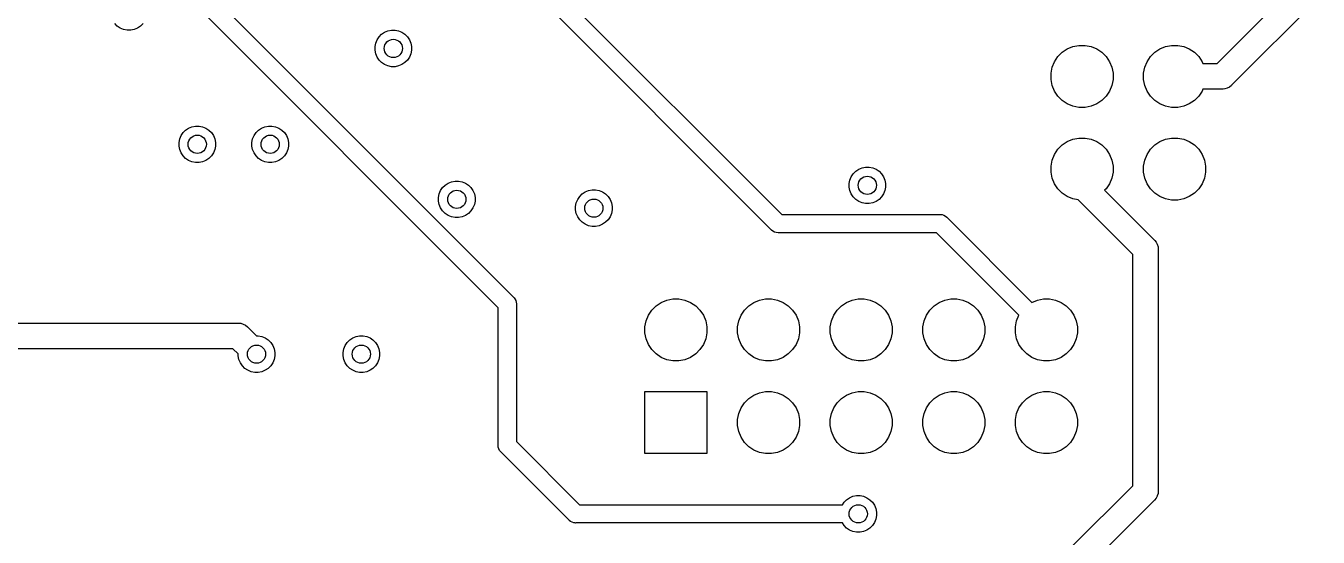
# Model space of a CAD drawing. Extents: x -1.3 to 94.4, y -81.8 to 12.8.
# Drawn here: x 58.55 to 93.99, y -50.26 to -36.26 of the extents above; entities that cross this region are included whole.
import ezdxf

# ---------------------------------------------------------------- set-up
doc = ezdxf.new("R2010")
doc.units = 0
doc.layers.add('BLACK', color=7, linetype='CONTINUOUS')

msp = doc.modelspace()

# ---------------------------------------------------------------- linework, layer by layer
at = {"layer": 'BLACK', "linetype": 'CONTINUOUS'}
for p, q in [((66.875, -29.0214), (79.2786, -41.425)), ((78.9895, -41.8431), (66.4569, -29.3105)), ((62.6956, -34.4671), (71.9181, -43.6895)), ((71.5, -43.9786), (62.2775, -34.7561)), ((91.215, -37.29), (93.4, -35.105)), ((93.9853, -35.5096), (91.6197, -37.8753)), ((61.0563, -36.2634), (60.9866, -36.1937)), ((61.1382, -36.3181), (61.0563, -36.2634)), ((61.2292, -36.3558), (61.1382, -36.3181)), ((61.3258, -36.375), (61.2292, -36.3558)), ((61.4242, -36.375), (61.3258, -36.375)), ((61.5208, -36.3558), (61.4242, -36.375)), ((61.6118, -36.3181), (61.5208, -36.3558)), ((61.6937, -36.2634), (61.6118, -36.3181)), ((61.7634, -36.1937), (61.6937, -36.2634)), ((68.2366, -36.5563), (68.3063, -36.4866)), ((68.3063, -36.4866), (68.3882, -36.4319)), ((68.3882, -36.4319), (68.4792, -36.3942)), ((68.4792, -36.3942), (68.5758, -36.375)), ((68.5758, -36.375), (68.6742, -36.375)), ((68.6742, -36.375), (68.7708, -36.3942)), ((68.7708, -36.3942), (68.8618, -36.4319)), ((68.8618, -36.4319), (68.9437, -36.4866)), ((68.9437, -36.4866), (69.0134, -36.5563)), ((68.125, -36.8258), (68.1442, -36.7292)), ((68.125, -36.9242), (68.125, -36.8258)), ((68.1442, -36.7292), (68.1819, -36.6382)), ((68.1819, -36.6382), (68.2366, -36.5563)), ((69.0134, -36.5563), (69.0681, -36.6382)), ((69.0681, -36.6382), (69.1058, -36.7292)), ((69.1058, -36.7292), (69.125, -36.8258)), ((69.125, -36.8258), (69.125, -36.9242)), ((87.1074, -36.8867), (87.2621, -36.8227)), ((87.2621, -36.8227), (87.4263, -36.79)), ((87.4263, -36.79), (87.5937, -36.79)), ((87.5937, -36.79), (87.7579, -36.8227)), ((87.7579, -36.8227), (87.9126, -36.8867)), ((89.6474, -36.8867), (89.8021, -36.8227)), ((89.8021, -36.8227), (89.9663, -36.79)), ((89.9663, -36.79), (90.1337, -36.79)), ((90.1337, -36.79), (90.2979, -36.8227)), ((90.2979, -36.8227), (90.4526, -36.8867)), ((68.1442, -37.0208), (68.125, -36.9242)), ((68.1819, -37.1118), (68.1442, -37.0208)), ((68.2366, -37.1937), (68.1819, -37.1118)), ((68.3063, -37.2634), (68.2366, -37.1937)), ((69.0134, -37.1937), (68.9437, -37.2634)), ((69.0681, -37.1118), (69.0134, -37.1937)), ((69.1058, -37.0208), (69.0681, -37.1118)), ((69.125, -36.9242), (69.1058, -37.0208)), ((86.7567, -37.2374), (86.8498, -37.0982)), ((86.8498, -37.0982), (86.9682, -36.9798)), ((86.9682, -36.9798), (87.1074, -36.8867)), ((87.9126, -36.8867), (88.0518, -36.9798)), ((88.0518, -36.9798), (88.1702, -37.0982)), ((88.1702, -37.0982), (88.2633, -37.2374)), ((89.2967, -37.2374), (89.3898, -37.0982)), ((89.3898, -37.0982), (89.5082, -36.9798)), ((89.5082, -36.9798), (89.6474, -36.8867)), ((90.4526, -36.8867), (90.5918, -36.9798)), ((90.5918, -36.9798), (90.7102, -37.0982)), ((90.7102, -37.0982), (90.8033, -37.2374)), ((68.3882, -37.3181), (68.3063, -37.2634)), ((68.4792, -37.3558), (68.3882, -37.3181)), ((68.5758, -37.375), (68.4792, -37.3558)), ((68.6742, -37.375), (68.5758, -37.375)), ((68.7708, -37.3558), (68.6742, -37.375)), ((68.8618, -37.3181), (68.7708, -37.3558)), ((68.9437, -37.2634), (68.8618, -37.3181)), ((86.66, -37.5563), (86.6927, -37.3921)), ((86.66, -37.7237), (86.66, -37.5563)), ((86.6927, -37.3921), (86.7567, -37.2374)), ((88.2633, -37.2374), (88.3273, -37.3921)), ((88.3273, -37.3921), (88.36, -37.5563)), ((88.36, -37.5563), (88.36, -37.7237)), ((89.2, -37.5563), (89.2327, -37.3921)), ((89.2, -37.7237), (89.2, -37.5563)), ((89.2327, -37.3921), (89.2967, -37.2374)), ((90.8033, -37.2374), (90.8251, -37.29)), ((90.8251, -37.29), (91.215, -37.29)), ((86.6927, -37.8879), (86.66, -37.7237)), ((86.7567, -38.0426), (86.6927, -37.8879)), ((88.3273, -37.8879), (88.2633, -38.0426)), ((88.36, -37.7237), (88.3273, -37.8879)), ((89.2327, -37.8879), (89.2, -37.7237)), ((89.2967, -38.0426), (89.2327, -37.8879)), ((91.6087, -37.8887), (91.5554, -37.9324)), ((91.6197, -37.8753), (91.6087, -37.8887)), ((86.8498, -38.1818), (86.7567, -38.0426)), ((86.9682, -38.3002), (86.8498, -38.1818)), ((88.1702, -38.1818), (88.0518, -38.3002)), ((88.2633, -38.0426), (88.1702, -38.1818)), ((89.3898, -38.1818), (89.2967, -38.0426)), ((89.5082, -38.3002), (89.3898, -38.1818)), ((90.7102, -38.1818), (90.5918, -38.3002)), ((90.8033, -38.0426), (90.7102, -38.1818)), ((90.8251, -37.99), (90.8033, -38.0426)), ((91.3428, -37.99), (90.8251, -37.99)), ((91.36, -37.9917), (91.3428, -37.99)), ((91.3772, -37.99), (91.36, -37.9917)), ((91.4286, -37.9849), (91.3772, -37.99)), ((91.3772, -37.99), (91.3772, -37.99)), ((91.4946, -37.9649), (91.4286, -37.9849)), ((91.5554, -37.9324), (91.4946, -37.9649)), ((87.1074, -38.3933), (86.9682, -38.3002)), ((87.2621, -38.4573), (87.1074, -38.3933)), ((87.4263, -38.49), (87.2621, -38.4573)), ((87.5937, -38.49), (87.4263, -38.49)), ((87.7579, -38.4573), (87.5937, -38.49)), ((87.9126, -38.3933), (87.7579, -38.4573)), ((88.0518, -38.3002), (87.9126, -38.3933)), ((89.6474, -38.3933), (89.5082, -38.3002)), ((89.8021, -38.4573), (89.6474, -38.3933)), ((89.9663, -38.49), (89.8021, -38.4573)), ((90.1337, -38.49), (89.9663, -38.49)), ((90.2979, -38.4573), (90.1337, -38.49)), ((90.4526, -38.3933), (90.2979, -38.4573)), ((90.5918, -38.3002), (90.4526, -38.3933)), ((62.7692, -39.3542), (62.8069, -39.2632)), ((62.8069, -39.2632), (62.8616, -39.1813)), ((62.8616, -39.1813), (62.9313, -39.1116)), ((62.9313, -39.1116), (63.0132, -39.0569)), ((63.0132, -39.0569), (63.1042, -39.0192)), ((63.1042, -39.0192), (63.2008, -39)), ((63.2008, -39), (63.2992, -39)), ((63.2992, -39), (63.3958, -39.0192)), ((63.3958, -39.0192), (63.4868, -39.0569)), ((63.4868, -39.0569), (63.5687, -39.1116)), ((63.5687, -39.1116), (63.6384, -39.1813)), ((63.6384, -39.1813), (63.6931, -39.2632)), ((63.6931, -39.2632), (63.7308, -39.3542)), ((64.7692, -39.3542), (64.8069, -39.2632)), ((64.8069, -39.2632), (64.8616, -39.1813)), ((64.8616, -39.1813), (64.9313, -39.1116)), ((64.9313, -39.1116), (65.0132, -39.0569)), ((65.0132, -39.0569), (65.1042, -39.0192)), ((65.1042, -39.0192), (65.2008, -39)), ((65.2008, -39), (65.2992, -39)), ((65.2992, -39), (65.3958, -39.0192)), ((65.3958, -39.0192), (65.4868, -39.0569)), ((65.4868, -39.0569), (65.5687, -39.1116)), ((65.5687, -39.1116), (65.6384, -39.1813)), ((65.6384, -39.1813), (65.6931, -39.2632)), ((65.6931, -39.2632), (65.7308, -39.3542)), ((87.2621, -39.3627), (87.4263, -39.33)), ((87.4263, -39.33), (87.5937, -39.33)), ((87.5937, -39.33), (87.7579, -39.3627)), ((89.8021, -39.3627), (89.9663, -39.33)), ((89.9663, -39.33), (90.1337, -39.33)), ((90.1337, -39.33), (90.2979, -39.3627)), ((62.75, -39.4508), (62.7692, -39.3542)), ((62.75, -39.5492), (62.75, -39.4508)), ((62.7692, -39.6458), (62.75, -39.5492)), ((62.8069, -39.7368), (62.7692, -39.6458)), ((63.7308, -39.6458), (63.6931, -39.7368)), ((63.7308, -39.3542), (63.75, -39.4508)), ((63.75, -39.5492), (63.7308, -39.6458)), ((63.75, -39.4508), (63.75, -39.5492)), ((64.75, -39.4508), (64.7692, -39.3542)), ((64.75, -39.5492), (64.75, -39.4508)), ((64.7692, -39.6458), (64.75, -39.5492)), ((64.8069, -39.7368), (64.7692, -39.6458)), ((65.7308, -39.6458), (65.6931, -39.7368)), ((65.7308, -39.3542), (65.75, -39.4508)), ((65.75, -39.5492), (65.7308, -39.6458)), ((65.75, -39.4508), (65.75, -39.5492)), ((86.7567, -39.7774), (86.8498, -39.6382)), ((86.8498, -39.6382), (86.9682, -39.5198)), ((86.9682, -39.5198), (87.1074, -39.4267)), ((87.1074, -39.4267), (87.2621, -39.3627)), ((87.7579, -39.3627), (87.9126, -39.4267)), ((87.9126, -39.4267), (88.0518, -39.5198)), ((88.0518, -39.5198), (88.1702, -39.6382)), ((88.1702, -39.6382), (88.2633, -39.7774)), ((89.2967, -39.7774), (89.3898, -39.6382)), ((89.3898, -39.6382), (89.5082, -39.5198)), ((89.5082, -39.5198), (89.6474, -39.4267)), ((89.6474, -39.4267), (89.8021, -39.3627)), ((90.2979, -39.3627), (90.4526, -39.4267)), ((90.4526, -39.4267), (90.5918, -39.5198)), ((90.5918, -39.5198), (90.7102, -39.6382)), ((90.7102, -39.6382), (90.8033, -39.7774)), ((62.8616, -39.8187), (62.8069, -39.7368)), ((62.9313, -39.8884), (62.8616, -39.8187)), ((63.0132, -39.9431), (62.9313, -39.8884)), ((63.1042, -39.9808), (63.0132, -39.9431)), ((63.2008, -40), (63.1042, -39.9808)), ((63.2992, -40), (63.2008, -40)), ((63.3958, -39.9808), (63.2992, -40)), ((63.4868, -39.9431), (63.3958, -39.9808)), ((63.5687, -39.8884), (63.4868, -39.9431)), ((63.6384, -39.8187), (63.5687, -39.8884)), ((63.6931, -39.7368), (63.6384, -39.8187)), ((64.8616, -39.8187), (64.8069, -39.7368)), ((64.9313, -39.8884), (64.8616, -39.8187)), ((65.0132, -39.9431), (64.9313, -39.8884)), ((65.1042, -39.9808), (65.0132, -39.9431)), ((65.2008, -40), (65.1042, -39.9808)), ((65.2992, -40), (65.2008, -40)), ((65.3958, -39.9808), (65.2992, -40)), ((65.4868, -39.9431), (65.3958, -39.9808)), ((65.5687, -39.8884), (65.4868, -39.9431)), ((65.6384, -39.8187), (65.5687, -39.8884)), ((65.6931, -39.7368), (65.6384, -39.8187)), ((86.66, -40.0963), (86.6927, -39.9321)), ((86.6927, -39.9321), (86.7567, -39.7774)), ((88.2633, -39.7774), (88.3273, -39.9321)), ((88.3273, -39.9321), (88.36, -40.0963)), ((89.2, -40.0963), (89.2327, -39.9321)), ((89.2327, -39.9321), (89.2967, -39.7774)), ((90.8033, -39.7774), (90.8673, -39.9321)), ((90.8673, -39.9321), (90.9, -40.0963)), ((81.1442, -40.4792), (81.1819, -40.3882)), ((81.1819, -40.3882), (81.2366, -40.3063)), ((81.2366, -40.3063), (81.3063, -40.2366)), ((81.3063, -40.2366), (81.3882, -40.1819)), ((81.3882, -40.1819), (81.4792, -40.1442)), ((81.4792, -40.1442), (81.5758, -40.125)), ((81.5758, -40.125), (81.6742, -40.125)), ((81.6742, -40.125), (81.7708, -40.1442)), ((81.7708, -40.1442), (81.8618, -40.1819)), ((81.8618, -40.1819), (81.9437, -40.2366)), ((81.9437, -40.2366), (82.0134, -40.3063)), ((82.0134, -40.3063), (82.0681, -40.3882)), ((82.0681, -40.3882), (82.1058, -40.4792)), ((86.66, -40.2637), (86.66, -40.0963)), ((86.6927, -40.4279), (86.66, -40.2637)), ((88.36, -40.2637), (88.3273, -40.4279)), ((88.36, -40.0963), (88.36, -40.2637)), ((89.2, -40.2637), (89.2, -40.0963)), ((89.2327, -40.4279), (89.2, -40.2637)), ((90.9, -40.2637), (90.8673, -40.4279)), ((90.9, -40.0963), (90.9, -40.2637)), ((69.9244, -40.7707), (69.9791, -40.6888)), ((69.9791, -40.6888), (70.0487, -40.6192)), ((70.0487, -40.6192), (70.1306, -40.5644)), ((70.1306, -40.5644), (70.2216, -40.5268)), ((70.2216, -40.5268), (70.3182, -40.5075)), ((70.3182, -40.5075), (70.4167, -40.5075)), ((70.4167, -40.5075), (70.5133, -40.5268)), ((70.5133, -40.5268), (70.6043, -40.5644)), ((70.6043, -40.5644), (70.6862, -40.6192)), ((70.6862, -40.6192), (70.7558, -40.6888)), ((70.7558, -40.6888), (70.8106, -40.7707)), ((73.9792, -40.7692), (74.0758, -40.75)), ((74.0758, -40.75), (74.1742, -40.75)), ((74.1742, -40.75), (74.2708, -40.7692)), ((81.125, -40.5758), (81.1442, -40.4792)), ((81.125, -40.6742), (81.125, -40.5758)), ((81.1442, -40.7708), (81.125, -40.6742)), ((82.1058, -40.4792), (82.125, -40.5758)), ((82.125, -40.6742), (82.1058, -40.7708)), ((82.125, -40.5758), (82.125, -40.6742)), ((86.7567, -40.5826), (86.6927, -40.4279)), ((86.8498, -40.7218), (86.7567, -40.5826)), ((86.9682, -40.8402), (86.8498, -40.7218)), ((88.1702, -40.7218), (88.131, -40.7611)), ((88.2633, -40.5826), (88.1702, -40.7218)), ((88.3273, -40.4279), (88.2633, -40.5826)), ((89.2967, -40.5826), (89.2327, -40.4279)), ((89.3898, -40.7218), (89.2967, -40.5826)), ((89.5082, -40.8402), (89.3898, -40.7218)), ((90.7102, -40.7218), (90.5918, -40.8402)), ((90.8033, -40.5826), (90.7102, -40.7218)), ((90.8673, -40.4279), (90.8033, -40.5826)), ((69.8675, -40.9583), (69.8867, -40.8617)), ((69.8675, -41.0568), (69.8675, -40.9583)), ((69.8867, -41.1534), (69.8675, -41.0568)), ((69.8867, -40.8617), (69.9244, -40.7707)), ((70.8106, -40.7707), (70.8482, -40.8617)), ((70.8482, -40.8617), (70.8675, -40.9583)), ((70.8675, -41.0568), (70.8482, -41.1534)), ((70.8675, -40.9583), (70.8675, -41.0568)), ((73.625, -41.2008), (73.6442, -41.1042)), ((73.6442, -41.1042), (73.6819, -41.0132)), ((73.6819, -41.0132), (73.7366, -40.9313)), ((73.7366, -40.9313), (73.8063, -40.8616)), ((73.8063, -40.8616), (73.8882, -40.8069)), ((73.8882, -40.8069), (73.9792, -40.7692)), ((74.2708, -40.7692), (74.3618, -40.8069)), ((74.3618, -40.8069), (74.4437, -40.8616)), ((74.4437, -40.8616), (74.5134, -40.9313)), ((74.5134, -40.9313), (74.5681, -41.0132)), ((74.5681, -41.0132), (74.6058, -41.1042)), ((74.6058, -41.1042), (74.625, -41.2008)), ((81.1819, -40.8618), (81.1442, -40.7708)), ((81.2366, -40.9437), (81.1819, -40.8618)), ((81.3063, -41.0134), (81.2366, -40.9437)), ((81.3882, -41.0681), (81.3063, -41.0134)), ((81.4792, -41.1058), (81.3882, -41.0681)), ((81.8618, -41.0681), (81.7708, -41.1058)), ((81.9437, -41.0134), (81.8618, -41.0681)), ((82.0134, -40.9437), (81.9437, -41.0134)), ((82.0681, -40.8618), (82.0134, -40.9437)), ((82.1058, -40.7708), (82.0681, -40.8618)), ((87.1074, -40.9333), (86.9682, -40.8402)), ((87.2621, -40.9973), (87.1074, -40.9333)), ((87.406, -41.026), (87.2621, -40.9973)), ((88.9, -42.52), (87.406, -41.026)), ((88.131, -40.7611), (89.4853, -42.1154)), ((89.6474, -40.9333), (89.5082, -40.8402)), ((89.8021, -40.9973), (89.6474, -40.9333)), ((89.9663, -41.03), (89.8021, -40.9973)), ((90.1337, -41.03), (89.9663, -41.03)), ((90.2979, -40.9973), (90.1337, -41.03)), ((90.4526, -40.9333), (90.2979, -40.9973)), ((90.5918, -40.8402), (90.4526, -40.9333)), ((69.9244, -41.2444), (69.8867, -41.1534)), ((69.9791, -41.3263), (69.9244, -41.2444)), ((70.0487, -41.3959), (69.9791, -41.3263)), ((70.1306, -41.4506), (70.0487, -41.3959)), ((70.2216, -41.4883), (70.1306, -41.4506)), ((70.6043, -41.4506), (70.5133, -41.4883)), ((70.6862, -41.3959), (70.6043, -41.4506)), ((70.7558, -41.3263), (70.6862, -41.3959)), ((70.8106, -41.2444), (70.7558, -41.3263)), ((70.8482, -41.1534), (70.8106, -41.2444)), ((73.625, -41.2992), (73.625, -41.2008)), ((73.6442, -41.3958), (73.625, -41.2992)), ((73.6819, -41.4868), (73.6442, -41.3958)), ((74.6058, -41.3958), (74.5681, -41.4868)), ((74.625, -41.2992), (74.6058, -41.3958)), ((74.625, -41.2008), (74.625, -41.2992)), ((79.2786, -41.425), (83.6127, -41.425)), ((81.5758, -41.125), (81.4792, -41.1058)), ((81.6742, -41.125), (81.5758, -41.125)), ((81.7708, -41.1058), (81.6742, -41.125)), ((83.6127, -41.425), (83.625, -41.4238)), ((83.625, -41.4238), (83.6373, -41.425)), ((83.6373, -41.425), (83.674, -41.4286)), ((83.674, -41.4286), (83.7211, -41.4429)), ((83.7211, -41.4429), (83.7646, -41.4661)), ((70.3182, -41.5075), (70.2216, -41.4883)), ((70.4167, -41.5075), (70.3182, -41.5075)), ((70.5133, -41.4883), (70.4167, -41.5075)), ((73.7366, -41.5687), (73.6819, -41.4868)), ((73.8063, -41.6384), (73.7366, -41.5687)), ((73.8882, -41.6931), (73.8063, -41.6384)), ((73.9792, -41.7308), (73.8882, -41.6931)), ((74.0758, -41.75), (73.9792, -41.7308)), ((74.1742, -41.75), (74.0758, -41.75)), ((74.2708, -41.7308), (74.1742, -41.75)), ((74.3618, -41.6931), (74.2708, -41.7308)), ((74.4437, -41.6384), (74.3618, -41.6931)), ((74.5134, -41.5687), (74.4437, -41.6384)), ((74.5681, -41.4868), (74.5134, -41.5687)), ((83.7646, -41.4661), (83.8026, -41.4974)), ((83.8026, -41.4974), (83.8105, -41.5069)), ((83.8105, -41.5069), (86.1344, -43.8309)), ((78.9974, -41.8526), (78.9895, -41.8431)), ((79.0354, -41.8839), (78.9974, -41.8526)), ((79.0789, -41.9071), (79.0354, -41.8839)), ((79.126, -41.9214), (79.0789, -41.9071)), ((79.175, -41.9262), (79.126, -41.9214)), ((79.1873, -41.925), (79.175, -41.9262)), ((83.5214, -41.925), (79.1873, -41.925)), ((85.7809, -44.1844), (83.5214, -41.925)), ((89.4853, -42.1154), (89.4987, -42.1263)), ((89.4987, -42.1263), (89.5096, -42.1397)), ((89.5096, -42.1397), (89.5424, -42.1796)), ((88.9, -48.855), (88.9, -42.52)), ((89.5424, -42.1796), (89.5749, -42.2404)), ((89.5749, -42.2404), (89.5949, -42.3064)), ((89.5949, -42.3064), (89.6017, -42.375)), ((89.6017, -42.375), (89.6, -42.3922)), ((89.6, -42.3922), (89.6, -48.9828)), ((71.9181, -43.6895), (71.9276, -43.6974)), ((71.9276, -43.6974), (71.9355, -43.7069)), ((71.9355, -43.7069), (71.9589, -43.7354)), ((71.9589, -43.7354), (71.9821, -43.7789)), ((71.9821, -43.7789), (71.9964, -43.826)), ((71.9964, -43.826), (72.0012, -43.875)), ((72.0012, -43.875), (72, -43.8873)), ((72, -43.8873), (72, -47.6464)), ((75.7148, -44.0432), (75.8332, -43.9248)), ((75.8332, -43.9248), (75.9724, -43.8317)), ((75.9724, -43.8317), (76.1271, -43.7677)), ((76.1271, -43.7677), (76.2913, -43.735)), ((76.2913, -43.735), (76.4587, -43.735)), ((76.4587, -43.735), (76.6229, -43.7677)), ((76.6229, -43.7677), (76.7776, -43.8317)), ((76.7776, -43.8317), (76.9168, -43.9248)), ((76.9168, -43.9248), (77.0352, -44.0432)), ((78.2548, -44.0432), (78.3732, -43.9248)), ((78.3732, -43.9248), (78.5124, -43.8317)), ((78.5124, -43.8317), (78.6671, -43.7677)), ((78.6671, -43.7677), (78.8313, -43.735)), ((78.8313, -43.735), (78.9987, -43.735)), ((78.9987, -43.735), (79.1629, -43.7677)), ((79.1629, -43.7677), (79.3176, -43.8317)), ((79.3176, -43.8317), (79.4568, -43.9248)), ((79.4568, -43.9248), (79.5752, -44.0432)), ((80.7948, -44.0432), (80.9132, -43.9248)), ((80.9132, -43.9248), (81.0524, -43.8317)), ((81.0524, -43.8317), (81.2071, -43.7677)), ((81.2071, -43.7677), (81.3713, -43.735)), ((81.3713, -43.735), (81.5387, -43.735)), ((81.5387, -43.735), (81.7029, -43.7677)), ((81.7029, -43.7677), (81.8576, -43.8317)), ((81.8576, -43.8317), (81.9968, -43.9248)), ((81.9968, -43.9248), (82.1152, -44.0432)), ((83.3348, -44.0432), (83.4532, -43.9248)), ((83.4532, -43.9248), (83.5924, -43.8317)), ((83.5924, -43.8317), (83.7471, -43.7677)), ((83.7471, -43.7677), (83.9113, -43.735)), ((83.9113, -43.735), (84.0787, -43.735)), ((84.0787, -43.735), (84.2429, -43.7677)), ((84.2429, -43.7677), (84.3976, -43.8317)), ((84.3976, -43.8317), (84.5368, -43.9248)), ((84.5368, -43.9248), (84.6552, -44.0432)), ((86.1344, -43.8309), (86.2871, -43.7677)), ((86.2871, -43.7677), (86.4513, -43.735)), ((86.4513, -43.735), (86.6187, -43.735)), ((86.6187, -43.735), (86.7829, -43.7677)), ((86.7829, -43.7677), (86.9376, -43.8317)), ((86.9376, -43.8317), (87.0768, -43.9248)), ((87.0768, -43.9248), (87.1952, -44.0432)), ((71.5, -47.7377), (71.5, -43.9786)), ((75.5577, -44.3371), (75.6217, -44.1824)), ((75.6217, -44.1824), (75.7148, -44.0432)), ((77.0352, -44.0432), (77.1283, -44.1824)), ((77.1283, -44.1824), (77.1923, -44.3371)), ((78.0977, -44.3371), (78.1617, -44.1824)), ((78.1617, -44.1824), (78.2548, -44.0432)), ((79.5752, -44.0432), (79.6683, -44.1824)), ((79.6683, -44.1824), (79.7323, -44.3371)), ((80.6377, -44.3371), (80.7017, -44.1824)), ((80.7017, -44.1824), (80.7948, -44.0432)), ((82.1152, -44.0432), (82.2083, -44.1824)), ((82.2083, -44.1824), (82.2723, -44.3371)), ((83.1777, -44.3371), (83.2417, -44.1824)), ((83.2417, -44.1824), (83.3348, -44.0432)), ((84.6552, -44.0432), (84.7483, -44.1824)), ((84.7483, -44.1824), (84.8123, -44.3371)), ((85.7177, -44.3371), (85.7809, -44.1844)), ((87.1952, -44.0432), (87.2883, -44.1824)), ((87.2883, -44.1824), (87.3523, -44.3371)), ((44.145, -44.4), (64.3578, -44.4)), ((64.3578, -44.4), (64.375, -44.3983)), ((64.375, -44.3983), (64.3922, -44.4)), ((64.3922, -44.4), (64.3922, -44.4)), ((64.3922, -44.4), (64.4436, -44.4051)), ((64.4436, -44.4051), (64.5096, -44.4251)), ((64.5096, -44.4251), (64.5704, -44.4576)), ((64.5704, -44.4576), (64.6237, -44.5013)), ((64.6237, -44.5013), (64.6347, -44.5147)), ((64.6347, -44.5147), (64.87, -44.75)), ((75.525, -44.5013), (75.5577, -44.3371)), ((75.525, -44.6687), (75.525, -44.5013)), ((77.1923, -44.3371), (77.225, -44.5013)), ((77.225, -44.5013), (77.225, -44.6687)), ((78.065, -44.5013), (78.0977, -44.3371)), ((78.065, -44.6687), (78.065, -44.5013)), ((79.7323, -44.3371), (79.765, -44.5013)), ((79.765, -44.5013), (79.765, -44.6687)), ((80.605, -44.5013), (80.6377, -44.3371)), ((80.605, -44.6687), (80.605, -44.5013)), ((82.2723, -44.3371), (82.305, -44.5013)), ((82.305, -44.5013), (82.305, -44.6687)), ((83.145, -44.5013), (83.1777, -44.3371)), ((83.145, -44.6687), (83.145, -44.5013)), ((84.8123, -44.3371), (84.845, -44.5013)), ((84.845, -44.5013), (84.845, -44.6687)), ((85.685, -44.5013), (85.7177, -44.3371)), ((85.685, -44.6687), (85.685, -44.5013)), ((87.3523, -44.3371), (87.385, -44.5013)), ((87.385, -44.5013), (87.385, -44.6687)), ((64.87, -44.75), (64.9242, -44.75)), ((64.9242, -44.75), (65.0208, -44.7692)), ((65.0208, -44.7692), (65.1118, -44.8069)), ((65.1118, -44.8069), (65.1937, -44.8616)), ((65.1937, -44.8616), (65.2634, -44.9313)), ((65.2634, -44.9313), (65.3181, -45.0132)), ((67.3069, -45.0132), (67.3616, -44.9313)), ((67.3616, -44.9313), (67.4313, -44.8616)), ((67.4313, -44.8616), (67.5132, -44.8069)), ((67.5132, -44.8069), (67.6042, -44.7692)), ((67.6042, -44.7692), (67.7008, -44.75)), ((67.7008, -44.75), (67.7992, -44.75)), ((67.7992, -44.75), (67.8958, -44.7692)), ((67.8958, -44.7692), (67.9868, -44.8069)), ((67.9868, -44.8069), (68.0687, -44.8616)), ((68.0687, -44.8616), (68.1384, -44.9313)), ((68.1384, -44.9313), (68.1931, -45.0132)), ((75.5577, -44.8329), (75.525, -44.6687)), ((75.6217, -44.9876), (75.5577, -44.8329)), ((75.7148, -45.1268), (75.6217, -44.9876)), ((77.1283, -44.9876), (77.0352, -45.1268)), ((77.1923, -44.8329), (77.1283, -44.9876)), ((77.225, -44.6687), (77.1923, -44.8329)), ((78.0977, -44.8329), (78.065, -44.6687)), ((78.1617, -44.9876), (78.0977, -44.8329)), ((78.2548, -45.1268), (78.1617, -44.9876)), ((79.6683, -44.9876), (79.5752, -45.1268)), ((79.7323, -44.8329), (79.6683, -44.9876)), ((79.765, -44.6687), (79.7323, -44.8329)), ((80.6377, -44.8329), (80.605, -44.6687)), ((80.7017, -44.9876), (80.6377, -44.8329)), ((80.7948, -45.1268), (80.7017, -44.9876)), ((82.2083, -44.9876), (82.1152, -45.1268)), ((82.2723, -44.8329), (82.2083, -44.9876)), ((82.305, -44.6687), (82.2723, -44.8329)), ((83.1777, -44.8329), (83.145, -44.6687)), ((83.2417, -44.9876), (83.1777, -44.8329)), ((83.3348, -45.1268), (83.2417, -44.9876)), ((84.7483, -44.9876), (84.6552, -45.1268)), ((84.8123, -44.8329), (84.7483, -44.9876)), ((84.845, -44.6687), (84.8123, -44.8329)), ((85.7177, -44.8329), (85.685, -44.6687)), ((85.7817, -44.9876), (85.7177, -44.8329)), ((85.8748, -45.1268), (85.7817, -44.9876)), ((87.2883, -44.9876), (87.1952, -45.1268)), ((87.3523, -44.8329), (87.2883, -44.9876)), ((87.385, -44.6687), (87.3523, -44.8329)), ((64.23, -45.1), (44.0172, -45.1)), ((64.375, -45.245), (64.23, -45.1)), ((64.375, -45.2992), (64.375, -45.245)), ((64.3942, -45.3958), (64.375, -45.2992)), ((65.3181, -45.0132), (65.3558, -45.1042)), ((65.3558, -45.1042), (65.375, -45.2008)), ((65.375, -45.2992), (65.3558, -45.3958)), ((65.375, -45.2008), (65.375, -45.2992)), ((67.25, -45.2008), (67.2692, -45.1042)), ((67.25, -45.2992), (67.25, -45.2008)), ((67.2692, -45.3958), (67.25, -45.2992)), ((67.2692, -45.1042), (67.3069, -45.0132)), ((68.1931, -45.0132), (68.2308, -45.1042)), ((68.2308, -45.1042), (68.25, -45.2008)), ((68.25, -45.2992), (68.2308, -45.3958)), ((68.25, -45.2008), (68.25, -45.2992)), ((75.8332, -45.2452), (75.7148, -45.1268)), ((75.9724, -45.3383), (75.8332, -45.2452)), ((76.1271, -45.4023), (75.9724, -45.3383)), ((76.7776, -45.3383), (76.6229, -45.4023)), ((76.9168, -45.2452), (76.7776, -45.3383)), ((77.0352, -45.1268), (76.9168, -45.2452)), ((78.3732, -45.2452), (78.2548, -45.1268)), ((78.5124, -45.3383), (78.3732, -45.2452)), ((78.6671, -45.4023), (78.5124, -45.3383)), ((79.3176, -45.3383), (79.1629, -45.4023)), ((79.4568, -45.2452), (79.3176, -45.3383)), ((79.5752, -45.1268), (79.4568, -45.2452)), ((80.9132, -45.2452), (80.7948, -45.1268)), ((81.0524, -45.3383), (80.9132, -45.2452)), ((81.2071, -45.4023), (81.0524, -45.3383)), ((81.8576, -45.3383), (81.7029, -45.4023)), ((81.9968, -45.2452), (81.8576, -45.3383)), ((82.1152, -45.1268), (81.9968, -45.2452)), ((83.4532, -45.2452), (83.3348, -45.1268)), ((83.5924, -45.3383), (83.4532, -45.2452)), ((83.7471, -45.4023), (83.5924, -45.3383)), ((84.3976, -45.3383), (84.2429, -45.4023)), ((84.5368, -45.2452), (84.3976, -45.3383)), ((84.6552, -45.1268), (84.5368, -45.2452)), ((85.9932, -45.2452), (85.8748, -45.1268)), ((86.1324, -45.3383), (85.9932, -45.2452)), ((86.2871, -45.4023), (86.1324, -45.3383)), ((86.9376, -45.3383), (86.7829, -45.4023)), ((87.0768, -45.2452), (86.9376, -45.3383)), ((87.1952, -45.1268), (87.0768, -45.2452)), ((64.4319, -45.4868), (64.3942, -45.3958)), ((64.4866, -45.5687), (64.4319, -45.4868)), ((64.5563, -45.6384), (64.4866, -45.5687)), ((64.6382, -45.6931), (64.5563, -45.6384)), ((64.7292, -45.7308), (64.6382, -45.6931)), ((65.1118, -45.6931), (65.0208, -45.7308)), ((65.1937, -45.6384), (65.1118, -45.6931)), ((65.2634, -45.5687), (65.1937, -45.6384)), ((65.3181, -45.4868), (65.2634, -45.5687)), ((65.3558, -45.3958), (65.3181, -45.4868)), ((67.3069, -45.4868), (67.2692, -45.3958)), ((67.3616, -45.5687), (67.3069, -45.4868)), ((67.4313, -45.6384), (67.3616, -45.5687)), ((67.5132, -45.6931), (67.4313, -45.6384)), ((67.6042, -45.7308), (67.5132, -45.6931)), ((67.9868, -45.6931), (67.8958, -45.7308)), ((68.0687, -45.6384), (67.9868, -45.6931)), ((68.1384, -45.5687), (68.0687, -45.6384)), ((68.1931, -45.4868), (68.1384, -45.5687)), ((68.2308, -45.3958), (68.1931, -45.4868)), ((76.2913, -45.435), (76.1271, -45.4023)), ((76.4587, -45.435), (76.2913, -45.435)), ((76.6229, -45.4023), (76.4587, -45.435)), ((78.8313, -45.435), (78.6671, -45.4023)), ((78.9987, -45.435), (78.8313, -45.435)), ((79.1629, -45.4023), (78.9987, -45.435)), ((81.3713, -45.435), (81.2071, -45.4023)), ((81.5387, -45.435), (81.3713, -45.435)), ((81.7029, -45.4023), (81.5387, -45.435)), ((83.9113, -45.435), (83.7471, -45.4023)), ((84.0787, -45.435), (83.9113, -45.435)), ((84.2429, -45.4023), (84.0787, -45.435)), ((86.4513, -45.435), (86.2871, -45.4023)), ((86.6187, -45.435), (86.4513, -45.435)), ((86.7829, -45.4023), (86.6187, -45.435)), ((64.8258, -45.75), (64.7292, -45.7308)), ((64.9242, -45.75), (64.8258, -45.75)), ((65.0208, -45.7308), (64.9242, -45.75)), ((67.7008, -45.75), (67.6042, -45.7308)), ((67.7992, -45.75), (67.7008, -45.75)), ((67.8958, -45.7308), (67.7992, -45.75)), ((75.525, -47.975), (75.525, -46.275)), ((75.525, -46.275), (77.225, -46.275)), ((77.225, -46.275), (77.225, -47.975)), ((78.3732, -46.4648), (78.5124, -46.3717)), ((78.5124, -46.3717), (78.6671, -46.3077)), ((78.6671, -46.3077), (78.8313, -46.275)), ((78.8313, -46.275), (78.9987, -46.275)), ((78.9987, -46.275), (79.1629, -46.3077)), ((79.1629, -46.3077), (79.3176, -46.3717)), ((79.3176, -46.3717), (79.4568, -46.4648)), ((80.9132, -46.4648), (81.0524, -46.3717)), ((81.0524, -46.3717), (81.2071, -46.3077)), ((81.2071, -46.3077), (81.3713, -46.275)), ((81.3713, -46.275), (81.5387, -46.275)), ((81.5387, -46.275), (81.7029, -46.3077)), ((81.7029, -46.3077), (81.8576, -46.3717)), ((81.8576, -46.3717), (81.9968, -46.4648)), ((83.4532, -46.4648), (83.5924, -46.3717)), ((83.5924, -46.3717), (83.7471, -46.3077)), ((83.7471, -46.3077), (83.9113, -46.275)), ((83.9113, -46.275), (84.0787, -46.275)), ((84.0787, -46.275), (84.2429, -46.3077)), ((84.2429, -46.3077), (84.3976, -46.3717)), ((84.3976, -46.3717), (84.5368, -46.4648)), ((85.9932, -46.4648), (86.1324, -46.3717)), ((86.1324, -46.3717), (86.2871, -46.3077)), ((86.2871, -46.3077), (86.4513, -46.275)), ((86.4513, -46.275), (86.6187, -46.275)), ((86.6187, -46.275), (86.7829, -46.3077)), ((86.7829, -46.3077), (86.9376, -46.3717)), ((86.9376, -46.3717), (87.0768, -46.4648)), ((78.0977, -46.8771), (78.1617, -46.7224)), ((78.1617, -46.7224), (78.2548, -46.5832)), ((78.2548, -46.5832), (78.3732, -46.4648)), ((79.4568, -46.4648), (79.5752, -46.5832)), ((79.5752, -46.5832), (79.6683, -46.7224)), ((79.6683, -46.7224), (79.7323, -46.8771)), ((80.6377, -46.8771), (80.7017, -46.7224)), ((80.7017, -46.7224), (80.7948, -46.5832)), ((80.7948, -46.5832), (80.9132, -46.4648)), ((81.9968, -46.4648), (82.1152, -46.5832)), ((82.1152, -46.5832), (82.2083, -46.7224)), ((82.2083, -46.7224), (82.2723, -46.8771)), ((83.1777, -46.8771), (83.2417, -46.7224)), ((83.2417, -46.7224), (83.3348, -46.5832)), ((83.3348, -46.5832), (83.4532, -46.4648)), ((84.5368, -46.4648), (84.6552, -46.5832)), ((84.6552, -46.5832), (84.7483, -46.7224)), ((84.7483, -46.7224), (84.8123, -46.8771)), ((85.7177, -46.8771), (85.7817, -46.7224)), ((85.7817, -46.7224), (85.8748, -46.5832)), ((85.8748, -46.5832), (85.9932, -46.4648)), ((87.0768, -46.4648), (87.1952, -46.5832)), ((87.1952, -46.5832), (87.2883, -46.7224)), ((87.2883, -46.7224), (87.3523, -46.8771)), ((78.065, -47.0413), (78.0977, -46.8771)), ((78.065, -47.2087), (78.065, -47.0413)), ((79.7323, -46.8771), (79.765, -47.0413)), ((79.765, -47.0413), (79.765, -47.2087)), ((80.605, -47.0413), (80.6377, -46.8771)), ((80.605, -47.2087), (80.605, -47.0413)), ((82.2723, -46.8771), (82.305, -47.0413)), ((82.305, -47.0413), (82.305, -47.2087)), ((83.145, -47.0413), (83.1777, -46.8771)), ((83.145, -47.2087), (83.145, -47.0413)), ((84.8123, -46.8771), (84.845, -47.0413)), ((84.845, -47.0413), (84.845, -47.2087)), ((85.685, -47.0413), (85.7177, -46.8771)), ((85.685, -47.2087), (85.685, -47.0413)), ((87.3523, -46.8771), (87.385, -47.0413)), ((87.385, -47.0413), (87.385, -47.2087)), ((78.0977, -47.3729), (78.065, -47.2087)), ((78.1617, -47.5276), (78.0977, -47.3729)), ((79.7323, -47.3729), (79.6683, -47.5276)), ((79.765, -47.2087), (79.7323, -47.3729)), ((80.6377, -47.3729), (80.605, -47.2087)), ((80.7017, -47.5276), (80.6377, -47.3729)), ((82.2723, -47.3729), (82.2083, -47.5276)), ((82.305, -47.2087), (82.2723, -47.3729)), ((83.1777, -47.3729), (83.145, -47.2087)), ((83.2417, -47.5276), (83.1777, -47.3729)), ((84.8123, -47.3729), (84.7483, -47.5276)), ((84.845, -47.2087), (84.8123, -47.3729)), ((85.7177, -47.3729), (85.685, -47.2087)), ((85.7817, -47.5276), (85.7177, -47.3729)), ((87.3523, -47.3729), (87.2883, -47.5276)), ((87.385, -47.2087), (87.3523, -47.3729)), ((71.4988, -47.75), (71.5, -47.7377)), ((71.5036, -47.799), (71.4988, -47.75)), ((71.5179, -47.8461), (71.5036, -47.799)), ((72, -47.6464), (73.7286, -49.375)), ((78.2548, -47.6668), (78.1617, -47.5276)), ((78.3732, -47.7852), (78.2548, -47.6668)), ((78.5124, -47.8783), (78.3732, -47.7852)), ((79.4568, -47.7852), (79.3176, -47.8783)), ((79.5752, -47.6668), (79.4568, -47.7852)), ((79.6683, -47.5276), (79.5752, -47.6668)), ((80.7948, -47.6668), (80.7017, -47.5276)), ((80.9132, -47.7852), (80.7948, -47.6668)), ((81.0524, -47.8783), (80.9132, -47.7852)), ((81.9968, -47.7852), (81.8576, -47.8783)), ((82.1152, -47.6668), (81.9968, -47.7852)), ((82.2083, -47.5276), (82.1152, -47.6668)), ((83.3348, -47.6668), (83.2417, -47.5276)), ((83.4532, -47.7852), (83.3348, -47.6668)), ((83.5924, -47.8783), (83.4532, -47.7852)), ((84.5368, -47.7852), (84.3976, -47.8783)), ((84.6552, -47.6668), (84.5368, -47.7852)), ((84.7483, -47.5276), (84.6552, -47.6668)), ((85.8748, -47.6668), (85.7817, -47.5276)), ((85.9932, -47.7852), (85.8748, -47.6668)), ((86.1324, -47.8783), (85.9932, -47.7852)), ((87.0768, -47.7852), (86.9376, -47.8783)), ((87.1952, -47.6668), (87.0768, -47.7852)), ((87.2883, -47.5276), (87.1952, -47.6668)), ((71.5411, -47.8896), (71.5179, -47.8461)), ((71.5179, -47.8461), (71.5179, -47.8461)), ((71.5724, -47.9276), (71.5411, -47.8896)), ((71.5819, -47.9355), (71.5724, -47.9276)), ((73.4395, -49.7931), (71.5819, -47.9355)), ((77.225, -47.975), (75.525, -47.975)), ((78.6671, -47.9423), (78.5124, -47.8783)), ((78.8313, -47.975), (78.6671, -47.9423)), ((78.9987, -47.975), (78.8313, -47.975)), ((79.1629, -47.9423), (78.9987, -47.975)), ((79.3176, -47.8783), (79.1629, -47.9423)), ((81.2071, -47.9423), (81.0524, -47.8783)), ((81.3713, -47.975), (81.2071, -47.9423)), ((81.5387, -47.975), (81.3713, -47.975)), ((81.7029, -47.9423), (81.5387, -47.975)), ((81.8576, -47.8783), (81.7029, -47.9423)), ((83.7471, -47.9423), (83.5924, -47.8783)), ((83.9113, -47.975), (83.7471, -47.9423)), ((84.0787, -47.975), (83.9113, -47.975)), ((84.2429, -47.9423), (84.0787, -47.975)), ((84.3976, -47.8783), (84.2429, -47.9423)), ((86.2871, -47.9423), (86.1324, -47.8783)), ((86.4513, -47.975), (86.2871, -47.9423)), ((86.6187, -47.975), (86.4513, -47.975)), ((86.7829, -47.9423), (86.6187, -47.975)), ((86.9376, -47.8783), (86.7829, -47.9423)), ((87.205, -50.55), (88.9, -48.855)), ((80.9866, -49.3063), (81.0563, -49.2366)), ((81.0563, -49.2366), (81.1382, -49.1819)), ((81.1382, -49.1819), (81.2292, -49.1442)), ((81.2292, -49.1442), (81.3258, -49.125)), ((81.3258, -49.125), (81.4242, -49.125)), ((81.4242, -49.125), (81.5208, -49.1442)), ((81.5208, -49.1442), (81.6118, -49.1819)), ((81.6118, -49.1819), (81.6937, -49.2366)), ((81.6937, -49.2366), (81.7634, -49.3063)), ((89.4987, -49.2487), (89.4853, -49.2596)), ((89.5424, -49.1954), (89.4987, -49.2487)), ((89.5698, -49.1442), (89.5424, -49.1954)), ((89.5749, -49.1346), (89.5698, -49.1442)), ((89.5949, -49.0686), (89.5749, -49.1346)), ((89.6017, -49), (89.5949, -49.0686)), ((89.6, -48.9828), (89.6017, -49)), ((73.7286, -49.375), (80.9407, -49.375)), ((80.9407, -49.375), (80.9866, -49.3063)), ((81.7634, -49.3063), (81.8181, -49.3882)), ((81.8181, -49.3882), (81.8558, -49.4792)), ((81.8558, -49.4792), (81.875, -49.5758)), ((81.875, -49.5758), (81.875, -49.6742)), ((89.4853, -49.2596), (87.6097, -51.1353)), ((73.4474, -49.8026), (73.4395, -49.7931)), ((73.4854, -49.8339), (73.4474, -49.8026)), ((73.5289, -49.8571), (73.4854, -49.8339)), ((73.576, -49.8714), (73.5289, -49.8571)), ((73.6127, -49.875), (73.576, -49.8714)), ((73.625, -49.8762), (73.6127, -49.875)), ((73.6127, -49.875), (73.6127, -49.875)), ((73.6373, -49.875), (73.625, -49.8762)), ((80.9407, -49.875), (73.6373, -49.875)), ((80.9866, -49.9437), (80.9407, -49.875)), ((81.0563, -50.0134), (80.9866, -49.9437)), ((81.7634, -49.9437), (81.6937, -50.0134)), ((81.8181, -49.8618), (81.7634, -49.9437)), ((81.8558, -49.7708), (81.8181, -49.8618)), ((81.875, -49.6742), (81.8558, -49.7708)), ((81.1382, -50.0681), (81.0563, -50.0134)), ((81.2292, -50.1058), (81.1382, -50.0681)), ((81.3258, -50.125), (81.2292, -50.1058)), ((81.4242, -50.125), (81.3258, -50.125)), ((81.5208, -50.1058), (81.4242, -50.125)), ((81.6118, -50.0681), (81.5208, -50.1058)), ((81.6937, -50.0134), (81.6118, -50.0681))]:
    msp.add_line(p, q, dxfattribs=at)
at = {"layer": 'BLACK'}
for centre in [(68.625, -36.875), (63.25, -39.5), (65.25, -39.5), (81.625, -40.625), (70.3675, -41.0075), (74.125, -41.25), (64.875, -45.25), (67.75, -45.25), (81.375, -49.625)]:
    msp.add_circle(centre, 0.25, dxfattribs=at)

doc.saveas('drawing.dxf')
